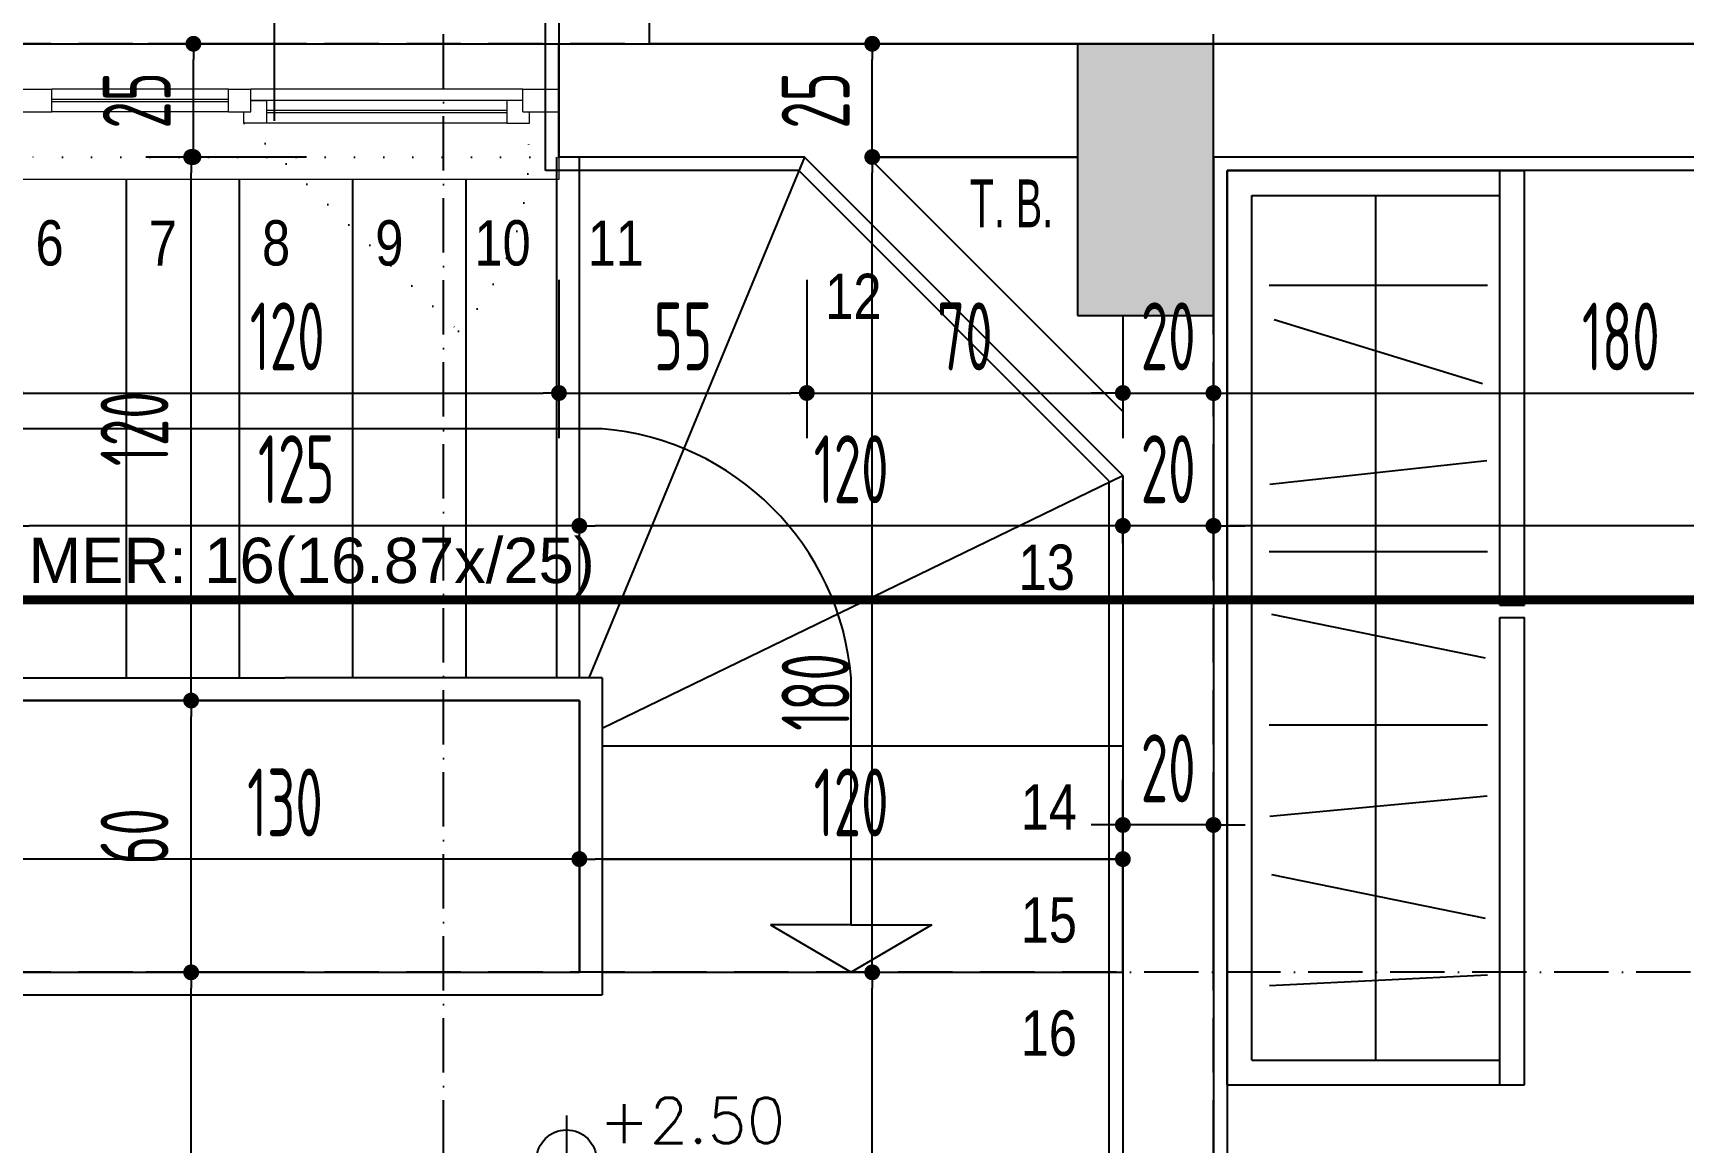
# Model space of a CAD drawing. Extents: x 41749 to 92598, y -24291 to 29432.
# Drawn here: x 56629.4 to 56993.9, y -22539 to -22294 of the extents above; entities that cross this region are included whole.
import ezdxf

# ---------------------------------------------------------------- set-up
doc = ezdxf.new("R2010")
doc.units = 0
doc.header["$MEASUREMENT"] = 0
doc.header["$PDMODE"] = 3
for name, pattern in [('ACAD_ISO10W100', [18, 12, -3, 0, -3]), ('DASHED', [0.75, 0.5, -0.25]), ('DOT', [6.35, 0, -6.35]), ('DUZ', [500, 500])]:
    doc.linetypes.add(name, pattern=pattern)
doc.layers.get('0').update_dxf_attribs({"linetype": 'CONTINUOUS'})
doc.layers.get('Defpoints').update_dxf_attribs({"linetype": 'CONTINUOUS'})
doc.layers.add('1-UYGULAMA', color=6, linetype='DUZ', lineweight=0)
doc.layers.add('KAPI-GOR', color=153, linetype='CONTINUOUS', lineweight=15)
for name, color, linetype in [('AKS', 10, 'CONTINUOUS'), ('DUVAR', 6, 'CONTINUOUS'), ('İÇ ÖLÇÜ', 95, 'CONTINUOUS'), ('KOLON', 5, 'CONTINUOUS'), ('MERBAS', 231, 'CONTINUOUS'), ('MERDIVEN', 3, 'CONTINUOUS'), ('OLCU', 3, 'CONTINUOUS'), ('P', 7, 'DOT'), ('SEMBOL', 21, 'CONTINUOUS'), ('SIVA', 7, 'CONTINUOUS'), ('tar', 12, 'CONTINUOUS'), ('TEFRIS', 12, 'CONTINUOUS'), ('YAZI', 7, 'CONTINUOUS')]:
    doc.layers.add(name, color=color, linetype=linetype)
doc.styles.add('KOT', font='ROMANS.SHX')
doc.styles.add('OLCU', font='isocpeur.ttf', dxfattribs={"width": 0.59})
doc.styles.add('POZ', font='arial.ttf', dxfattribs={"width": 0.8, "height": 12.5})
doc.dimstyles.new('OLCU3', dxfattribs={"dimscale": 0.5, "dimtxt": 30, "dimasz": 7, "dimexe": 20, "dimexo": 0, "dimgap": 10, "dimtad": 1, "dimdec": 4, "dimrnd": 0.5, "dimdsep": 46, "dimtxsty": 'OLCU', "dimblk1": 'DOT', "dimblk2": 'DOT', "dimsah": 1, "dimcen": 0.09, "dimclrt": 4, "dimadec": 0, "dimazin": 0, "dimtfac": 1, "dimtdec": 4, "dimtix": 1, "dimtmove": 2, "dimatfit": 3, "dimfxl": 0, "dimtolj": 1, "dimtzin": 0, "dimarcsym": 0})

# ---------------------------------------------------------------- blocks, each defined once
blk = doc.blocks.new('A$C6AC850BE')
at = {"layer": 'TEFRIS'}
for p, q in [((-0.4781, 0.2762), (0.2383, 0.2762)), ((-0.4781, -0.1798), (-0.4781, 0.2762)), ((0.2383, 0.2382), (0.2383, 0.2762)), ((0.2573, 0.2762), (0.9237, 0.2762)), ((0.2573, 0.2382), (0.2573, 0.2762)), ((0.9237, -0.1798), (0.9237, 0.2762)), ((-0.4781, 0.2382), (0.2383, 0.2382)), ((-0.4401, -0.1418), (-0.4401, 0.2382)), ((0.2573, 0.2382), (0.9237, 0.2382)), ((0.8857, -0.1418), (0.8857, 0.2382)), ((-0.3255, -0.1148), (-0.3094, 0.2194)), ((-0.1554, -0.1117), (-0.2222, 0.2161)), ((-0.0662, -0.1143), (-0.0351, 0.2188)), ((0.0739, -0.115), (0.0739, 0.2196)), ((0.2436, -0.1117), (0.1765, 0.2161)), ((0.3398, -0.115), (0.3398, 0.2196)), ((0.443, -0.1141), (0.4792, 0.2186)), ((0.6954, -0.1078), (0.5971, 0.212)), ((0.7482, -0.115), (0.7482, 0.2196)), ((-0.4401, 0.0482), (0.8857, 0.0482)), ((-0.4401, -0.1418), (0.8857, -0.1418)), ((-0.4781, -0.1798), (0.9237, -0.1798))]:
    blk.add_line(p, q, dxfattribs=at)
blk = doc.blocks.new('DOT')
at = {"color": 0, "linetype": 'ByBlock'}
blk.add_line((-0.5, 0), (-1, 0), dxfattribs=at)
at = {"color": 0, "linetype": 'ByBlock', "const_width": 0.5}
blk.add_lwpolyline([(-0.25, 0, 1), (0.25, 0, 1)], format="xyb", close=True, dxfattribs=at)
blk = doc.blocks.new('*D184')
at = {"layer": 'Defpoints', "color": 0, "transparency": 16777216}
for p in [(56625.56, -22296.34), (56745.56, -22314.35), (56745.56, -22373.44)]:
    blk.add_point(p, dxfattribs=at)
at = {"layer": 'İÇ ÖLÇÜ', "color": 0, "lineweight": -2, "transparency": 16777216}
for p, q in [((56625.56, -22348.44), (56625.56, -22383.44)), ((56745.56, -22348.44), (56745.56, -22383.44)), ((56629.06, -22373.44), (56742.06, -22373.44))]:
    blk.add_line(p, q, dxfattribs=at)
at = {"layer": 'İÇ ÖLÇÜ', "color": 0, "lineweight": -2, "transparency": 16777216, "xscale": 3.5, "yscale": 3.5, "zscale": 3.5, "rotation": 180}
blk.add_blockref('DOT', (56625.56, -22373.44), dxfattribs=at)
at = {"layer": 'İÇ ÖLÇÜ', "color": 0, "lineweight": -2, "transparency": 16777216, "xscale": 3.5, "yscale": 3.5, "zscale": 3.5}
blk.add_blockref('DOT', (56745.56, -22373.44), dxfattribs=at)
at = {"layer": 'İÇ ÖLÇÜ', "color": 4, "transparency": 16777216, "insert": (56685.56, -22360.94), "char_height": 15, "attachment_point": 5, "style": 'OLCU'}
blk.add_mtext('\\A1;120', dxfattribs=at)
blk = doc.blocks.new('*D185')
at = {"layer": 'Defpoints', "color": 0, "transparency": 16777216}
for p in [(56745.56, -22314.35), (56800.27, -22321.34), (56800.27, -22373.44)]:
    blk.add_point(p, dxfattribs=at)
at = {"layer": 'İÇ ÖLÇÜ', "color": 0, "lineweight": -2, "transparency": 16777216}
for p, q in [((56745.56, -22348.44), (56745.56, -22383.44)), ((56800.27, -22348.44), (56800.27, -22383.44)), ((56749.06, -22373.44), (56796.77, -22373.44))]:
    blk.add_line(p, q, dxfattribs=at)
at = {"layer": 'İÇ ÖLÇÜ', "color": 0, "lineweight": -2, "transparency": 16777216, "xscale": 3.5, "yscale": 3.5, "zscale": 3.5, "rotation": 180}
blk.add_blockref('DOT', (56745.56, -22373.44), dxfattribs=at)
at = {"layer": 'İÇ ÖLÇÜ', "color": 0, "lineweight": -2, "transparency": 16777216, "xscale": 3.5, "yscale": 3.5, "zscale": 3.5}
blk.add_blockref('DOT', (56800.27, -22373.44), dxfattribs=at)
at = {"layer": 'İÇ ÖLÇÜ', "color": 4, "transparency": 16777216, "insert": (56772.92, -22360.94), "char_height": 15, "attachment_point": 5, "style": 'OLCU'}
blk.add_mtext('\\A1;55', dxfattribs=at)
blk = doc.blocks.new('*D186')
at = {"layer": 'Defpoints', "color": 0, "transparency": 16777216}
for p in [(56800.27, -22321.34), (56870.06, -22366.92), (56870.06, -22373.44)]:
    blk.add_point(p, dxfattribs=at)
at = {"layer": 'İÇ ÖLÇÜ', "color": 0, "lineweight": -2, "transparency": 16777216}
for p, q in [((56800.27, -22348.44), (56800.27, -22383.44)), ((56870.06, -22366.92), (56870.06, -22383.44)), ((56803.77, -22373.44), (56866.56, -22373.44))]:
    blk.add_line(p, q, dxfattribs=at)
at = {"layer": 'İÇ ÖLÇÜ', "color": 0, "lineweight": -2, "transparency": 16777216, "xscale": 3.5, "yscale": 3.5, "zscale": 3.5, "rotation": 180}
blk.add_blockref('DOT', (56800.27, -22373.44), dxfattribs=at)
at = {"layer": 'İÇ ÖLÇÜ', "color": 0, "lineweight": -2, "transparency": 16777216, "xscale": 3.5, "yscale": 3.5, "zscale": 3.5}
blk.add_blockref('DOT', (56870.06, -22373.44), dxfattribs=at)
at = {"layer": 'İÇ ÖLÇÜ', "color": 4, "transparency": 16777216, "insert": (56835.17, -22360.94), "char_height": 15, "attachment_point": 5, "style": 'OLCU'}
blk.add_mtext('\\A1;70', dxfattribs=at)
blk = doc.blocks.new('*D187')
at = {"layer": 'Defpoints', "color": 0, "transparency": 16777216}
for p in [(56870.06, -22366.92), (56890.06, -22372.75), (56890.06, -22373.44)]:
    blk.add_point(p, dxfattribs=at)
at = {"layer": 'İÇ ÖLÇÜ', "color": 0, "lineweight": -2, "transparency": 16777216}
for p, q in [((56870.06, -22366.92), (56870.06, -22383.44)), ((56890.06, -22372.75), (56890.06, -22383.44)), ((56866.56, -22373.44), (56863.06, -22373.44)), ((56870.06, -22373.44), (56890.06, -22373.44)), ((56893.56, -22373.44), (56897.06, -22373.44))]:
    blk.add_line(p, q, dxfattribs=at)
at = {"layer": 'İÇ ÖLÇÜ', "color": 0, "lineweight": -2, "transparency": 16777216, "xscale": 3.5, "yscale": 3.5, "zscale": 3.5}
blk.add_blockref('DOT', (56870.06, -22373.44), dxfattribs=at)
at = {"layer": 'İÇ ÖLÇÜ', "color": 0, "lineweight": -2, "transparency": 16777216, "xscale": 3.5, "yscale": 3.5, "zscale": 3.5, "rotation": 180}
blk.add_blockref('DOT', (56890.06, -22373.44), dxfattribs=at)
at = {"layer": 'İÇ ÖLÇÜ', "color": 4, "transparency": 16777216, "insert": (56880.06, -22360.94), "char_height": 15, "attachment_point": 5, "style": 'OLCU'}
blk.add_mtext('\\A1;20', dxfattribs=at)
blk = doc.blocks.new('*D188')
at = {"layer": 'Defpoints', "color": 0, "transparency": 16777216}
for p in [(57069.91, -22326.37), (56890.06, -22372.75), (57069.91, -22373.47)]:
    blk.add_point(p, dxfattribs=at)
at = {"layer": 'İÇ ÖLÇÜ', "color": 0, "lineweight": -2, "transparency": 16777216}
for p, q in [((57069.91, -22348.47), (57069.91, -22383.47)), ((56890.06, -22372.75), (56890.06, -22383.47)), ((56893.56, -22373.47), (57066.41, -22373.47))]:
    blk.add_line(p, q, dxfattribs=at)
at = {"layer": 'İÇ ÖLÇÜ', "color": 0, "lineweight": -2, "transparency": 16777216, "xscale": 3.5, "yscale": 3.5, "zscale": 3.5, "rotation": 180}
blk.add_blockref('DOT', (56890.06, -22373.47), dxfattribs=at)
at = {"layer": 'İÇ ÖLÇÜ', "color": 0, "lineweight": -2, "transparency": 16777216, "xscale": 3.5, "yscale": 3.5, "zscale": 3.5}
blk.add_blockref('DOT', (57069.91, -22373.47), dxfattribs=at)
at = {"layer": 'İÇ ÖLÇÜ', "color": 4, "transparency": 16777216, "insert": (56979.99, -22360.97), "char_height": 15, "attachment_point": 5, "style": 'OLCU'}
blk.add_mtext('\\A1;180', dxfattribs=at)
blk = doc.blocks.new('*D193')
at = {"layer": 'Defpoints', "color": 0, "transparency": 16777216}
for p in [(57340.06, -22382.47), (56890.06, -22402.77), (56890.06, -22406.56)]:
    blk.add_point(p, dxfattribs=at)
at = {"layer": 'İÇ ÖLÇÜ', "color": 0, "lineweight": -2, "transparency": 16777216}
for p, q in [((57340.06, -22382.47), (57340.06, -22412.77)), ((56890.06, -22406.56), (56890.06, -22392.77)), ((57336.56, -22402.77), (56893.56, -22402.77))]:
    blk.add_line(p, q, dxfattribs=at)
at = {"layer": 'İÇ ÖLÇÜ', "color": 0, "lineweight": -2, "transparency": 16777216, "xscale": 3.5, "yscale": 3.5, "zscale": 3.5, "rotation": 180}
blk.add_blockref('DOT', (56890.06, -22402.77), dxfattribs=at)
at = {"layer": 'İÇ ÖLÇÜ', "color": 0, "lineweight": -2, "transparency": 16777216, "xscale": 3.5, "yscale": 3.5, "zscale": 3.5}
blk.add_blockref('DOT', (57340.06, -22402.77), dxfattribs=at)
at = {"layer": 'İÇ ÖLÇÜ', "color": 4, "transparency": 16777216, "insert": (57115.06, -22390.27), "char_height": 15, "attachment_point": 5, "style": 'OLCU'}
blk.add_mtext('\\A1;450', dxfattribs=at)
blk = doc.blocks.new('*D194')
at = {"layer": 'Defpoints', "color": 0, "transparency": 16777216}
for p in [(56870.06, -22402.77), (56870.06, -22406.56), (56890.06, -22406.56)]:
    blk.add_point(p, dxfattribs=at)
at = {"layer": 'İÇ ÖLÇÜ', "color": 0, "lineweight": -2, "transparency": 16777216}
for p, q in [((56870.06, -22406.56), (56870.06, -22392.77)), ((56890.06, -22406.56), (56890.06, -22392.77)), ((56866.56, -22402.77), (56863.06, -22402.77)), ((56890.06, -22402.77), (56870.06, -22402.77)), ((56893.56, -22402.77), (56897.06, -22402.77))]:
    blk.add_line(p, q, dxfattribs=at)
at = {"layer": 'İÇ ÖLÇÜ', "color": 0, "lineweight": -2, "transparency": 16777216, "xscale": 3.5, "yscale": 3.5, "zscale": 3.5}
blk.add_blockref('DOT', (56870.06, -22402.77), dxfattribs=at)
at = {"layer": 'İÇ ÖLÇÜ', "color": 0, "lineweight": -2, "transparency": 16777216, "xscale": 3.5, "yscale": 3.5, "zscale": 3.5, "rotation": 180}
blk.add_blockref('DOT', (56890.06, -22402.77), dxfattribs=at)
at = {"layer": 'İÇ ÖLÇÜ', "color": 4, "transparency": 16777216, "insert": (56880.06, -22390.27), "char_height": 15, "attachment_point": 5, "style": 'OLCU'}
blk.add_mtext('\\A1;20', dxfattribs=at)
blk = doc.blocks.new('*D195')
at = {"layer": 'Defpoints', "color": 0, "transparency": 16777216}
for p in [(56750.06, -22402.77), (56750.06, -22406.56), (56870.06, -22406.56)]:
    blk.add_point(p, dxfattribs=at)
at = {"layer": 'İÇ ÖLÇÜ', "color": 0, "lineweight": -2, "transparency": 16777216}
for p, q in [((56750.06, -22406.56), (56750.06, -22392.77)), ((56870.06, -22406.56), (56870.06, -22392.77)), ((56866.56, -22402.77), (56753.56, -22402.77))]:
    blk.add_line(p, q, dxfattribs=at)
at = {"layer": 'İÇ ÖLÇÜ', "color": 0, "lineweight": -2, "transparency": 16777216, "xscale": 3.5, "yscale": 3.5, "zscale": 3.5, "rotation": 180}
blk.add_blockref('DOT', (56750.06, -22402.77), dxfattribs=at)
at = {"layer": 'İÇ ÖLÇÜ', "color": 0, "lineweight": -2, "transparency": 16777216, "xscale": 3.5, "yscale": 3.5, "zscale": 3.5}
blk.add_blockref('DOT', (56870.06, -22402.77), dxfattribs=at)
at = {"layer": 'İÇ ÖLÇÜ', "color": 4, "transparency": 16777216, "insert": (56810.06, -22390.27), "char_height": 15, "attachment_point": 5, "style": 'OLCU'}
blk.add_mtext('\\A1;120', dxfattribs=at)
blk = doc.blocks.new('*D196')
at = {"layer": 'Defpoints', "color": 0, "transparency": 16777216}
for p in [(56625.06, -22402.77), (56625.06, -22406.56), (56750.06, -22406.56)]:
    blk.add_point(p, dxfattribs=at)
at = {"layer": 'İÇ ÖLÇÜ', "color": 0, "lineweight": -2, "transparency": 16777216}
for p, q in [((56625.06, -22406.56), (56625.06, -22392.77)), ((56750.06, -22406.56), (56750.06, -22392.77)), ((56746.56, -22402.77), (56628.56, -22402.77))]:
    blk.add_line(p, q, dxfattribs=at)
at = {"layer": 'İÇ ÖLÇÜ', "color": 0, "lineweight": -2, "transparency": 16777216, "xscale": 3.5, "yscale": 3.5, "zscale": 3.5, "rotation": 180}
blk.add_blockref('DOT', (56625.06, -22402.77), dxfattribs=at)
at = {"layer": 'İÇ ÖLÇÜ', "color": 0, "lineweight": -2, "transparency": 16777216, "xscale": 3.5, "yscale": 3.5, "zscale": 3.5}
blk.add_blockref('DOT', (56750.06, -22402.77), dxfattribs=at)
at = {"layer": 'İÇ ÖLÇÜ', "color": 4, "transparency": 16777216, "insert": (56687.56, -22390.27), "char_height": 15, "attachment_point": 5, "style": 'OLCU'}
blk.add_mtext('\\A1;125', dxfattribs=at)
blk = doc.blocks.new('*D205')
at = {"layer": 'Defpoints', "color": 0, "transparency": 16777216}
for p in [(56870.06, -22468.81), (56890.06, -22501.99), (56870.06, -22530.93)]:
    blk.add_point(p, dxfattribs=at)
at = {"layer": 'İÇ ÖLÇÜ', "color": 0, "lineweight": -2, "transparency": 16777216}
for p, q in [((56870.06, -22493.81), (56870.06, -22458.81)), ((56890.06, -22493.81), (56890.06, -22458.81)), ((56866.56, -22468.81), (56863.06, -22468.81)), ((56890.06, -22468.81), (56870.06, -22468.81)), ((56893.56, -22468.81), (56897.06, -22468.81))]:
    blk.add_line(p, q, dxfattribs=at)
at = {"layer": 'İÇ ÖLÇÜ', "color": 0, "lineweight": -2, "transparency": 16777216, "xscale": 3.5, "yscale": 3.5, "zscale": 3.5}
blk.add_blockref('DOT', (56870.06, -22468.81), dxfattribs=at)
at = {"layer": 'İÇ ÖLÇÜ', "color": 0, "lineweight": -2, "transparency": 16777216, "xscale": 3.5, "yscale": 3.5, "zscale": 3.5, "rotation": 180}
blk.add_blockref('DOT', (56890.06, -22468.81), dxfattribs=at)
at = {"layer": 'İÇ ÖLÇÜ', "color": 4, "transparency": 16777216, "insert": (56880.06, -22456.31), "char_height": 15, "attachment_point": 5, "style": 'OLCU'}
blk.add_mtext('\\A1;20', dxfattribs=at)
blk = doc.blocks.new('*D206')
at = {"layer": 'Defpoints', "color": 0, "transparency": 16777216}
for p in [(56750.06, -22476.34), (56750.06, -22489.56), (56870.06, -22538.46)]:
    blk.add_point(p, dxfattribs=at)
at = {"layer": 'İÇ ÖLÇÜ', "color": 0, "lineweight": -2, "transparency": 16777216}
for p, q in [((56750.06, -22489.56), (56750.06, -22466.34)), ((56870.06, -22501.34), (56870.06, -22466.34)), ((56866.56, -22476.34), (56753.56, -22476.34))]:
    blk.add_line(p, q, dxfattribs=at)
at = {"layer": 'İÇ ÖLÇÜ', "color": 0, "lineweight": -2, "transparency": 16777216, "xscale": 3.5, "yscale": 3.5, "zscale": 3.5, "rotation": 180}
blk.add_blockref('DOT', (56750.06, -22476.34), dxfattribs=at)
at = {"layer": 'İÇ ÖLÇÜ', "color": 0, "lineweight": -2, "transparency": 16777216, "xscale": 3.5, "yscale": 3.5, "zscale": 3.5}
blk.add_blockref('DOT', (56870.06, -22476.34), dxfattribs=at)
at = {"layer": 'İÇ ÖLÇÜ', "color": 4, "transparency": 16777216, "insert": (56810.06, -22463.84), "char_height": 15, "attachment_point": 5, "style": 'OLCU'}
blk.add_mtext('\\A1;120', dxfattribs=at)
blk = doc.blocks.new('*D207')
at = {"layer": 'Defpoints', "color": 0, "transparency": 16777216}
for p in [(56620.06, -22476.34), (56620.06, -22489.56), (56750.06, -22489.56)]:
    blk.add_point(p, dxfattribs=at)
at = {"layer": 'İÇ ÖLÇÜ', "color": 0, "lineweight": -2, "transparency": 16777216}
for p, q in [((56620.06, -22489.56), (56620.06, -22466.34)), ((56750.06, -22489.56), (56750.06, -22466.34)), ((56746.56, -22476.34), (56623.56, -22476.34))]:
    blk.add_line(p, q, dxfattribs=at)
at = {"layer": 'İÇ ÖLÇÜ', "color": 0, "lineweight": -2, "transparency": 16777216, "xscale": 3.5, "yscale": 3.5, "zscale": 3.5, "rotation": 180}
blk.add_blockref('DOT', (56620.06, -22476.34), dxfattribs=at)
at = {"layer": 'İÇ ÖLÇÜ', "color": 0, "lineweight": -2, "transparency": 16777216, "xscale": 3.5, "yscale": 3.5, "zscale": 3.5}
blk.add_blockref('DOT', (56750.06, -22476.34), dxfattribs=at)
at = {"layer": 'İÇ ÖLÇÜ', "color": 4, "transparency": 16777216, "insert": (56685.06, -22463.84), "char_height": 15, "attachment_point": 5, "style": 'OLCU'}
blk.add_mtext('\\A1;130', dxfattribs=at)
blk = doc.blocks.new('*D381')
at = {"layer": 'Defpoints', "color": 0, "transparency": 16777216}
for p in [(56664.35, -22501.34), (56698.9, -22501.34), (56733.29, -22621.34)]:
    blk.add_point(p, dxfattribs=at)
at = {"layer": 'İÇ ÖLÇÜ', "color": 0, "lineweight": -2, "transparency": 16777216}
for p, q in [((56689.35, -22501.34), (56654.35, -22501.34)), ((56664.35, -22617.84), (56664.35, -22504.84)), ((56689.35, -22621.34), (56654.35, -22621.34))]:
    blk.add_line(p, q, dxfattribs=at)
at = {"layer": 'İÇ ÖLÇÜ', "color": 0, "lineweight": -2, "transparency": 16777216, "xscale": 3.5, "yscale": 3.5, "zscale": 3.5}
for p, rotation in [((56664.35, -22501.34), 90), ((56664.35, -22621.34), 270)]:
    blk.add_blockref('DOT', p, dxfattribs=dict(at, rotation=rotation))
at = {"layer": 'İÇ ÖLÇÜ', "color": 4, "transparency": 16777216, "insert": (56651.85, -22561.34), "char_height": 15, "attachment_point": 5, "rotation": 90, "style": 'OLCU'}
blk.add_mtext('\\A1;120', dxfattribs=at)
blk = doc.blocks.new('*D382')
at = {"layer": 'Defpoints', "color": 0, "transparency": 16777216}
for p in [(56664.35, -22441.34), (56692.28, -22441.34), (56698.9, -22501.34)]:
    blk.add_point(p, dxfattribs=at)
at = {"layer": 'İÇ ÖLÇÜ', "color": 0, "lineweight": -2, "transparency": 16777216}
for p, q in [((56689.35, -22441.34), (56654.35, -22441.34)), ((56664.35, -22497.84), (56664.35, -22444.84)), ((56689.35, -22501.34), (56654.35, -22501.34))]:
    blk.add_line(p, q, dxfattribs=at)
at = {"layer": 'İÇ ÖLÇÜ', "color": 0, "lineweight": -2, "transparency": 16777216, "xscale": 3.5, "yscale": 3.5, "zscale": 3.5}
for p, rotation in [((56664.35, -22441.34), 90), ((56664.35, -22501.34), 270)]:
    blk.add_blockref('DOT', p, dxfattribs=dict(at, rotation=rotation))
at = {"layer": 'İÇ ÖLÇÜ', "color": 4, "transparency": 16777216, "insert": (56651.85, -22471.34), "char_height": 15, "attachment_point": 5, "rotation": 90, "style": 'OLCU'}
blk.add_mtext('\\A1;60', dxfattribs=at)
blk = doc.blocks.new('*D383')
at = {"layer": 'Defpoints', "color": 0, "transparency": 16777216}
for p in [(56664.35, -22321.34), (56759.65, -22321.34), (56692.28, -22441.34)]:
    blk.add_point(p, dxfattribs=at)
at = {"layer": 'İÇ ÖLÇÜ', "color": 0, "lineweight": -2, "transparency": 16777216}
for p, q in [((56689.35, -22321.34), (56654.35, -22321.34)), ((56664.35, -22437.84), (56664.35, -22324.84)), ((56689.35, -22441.34), (56654.35, -22441.34))]:
    blk.add_line(p, q, dxfattribs=at)
at = {"layer": 'İÇ ÖLÇÜ', "color": 0, "lineweight": -2, "transparency": 16777216, "xscale": 3.5, "yscale": 3.5, "zscale": 3.5}
for p, rotation in [((56664.35, -22321.34), 90), ((56664.35, -22441.34), 270)]:
    blk.add_blockref('DOT', p, dxfattribs=dict(at, rotation=rotation))
at = {"layer": 'İÇ ÖLÇÜ', "color": 4, "transparency": 16777216, "insert": (56651.85, -22381.34), "char_height": 15, "attachment_point": 5, "rotation": 90, "style": 'OLCU'}
blk.add_mtext('\\A1;120', dxfattribs=at)
blk = doc.blocks.new('*D384')
at = {"layer": 'Defpoints', "color": 0, "transparency": 16777216}
for p in [(56664.85, -22296.34), (56760.65, -22296.34), (56760.15, -22321.34)]:
    blk.add_point(p, dxfattribs=at)
at = {"layer": 'İÇ ÖLÇÜ', "color": 0, "lineweight": -2, "transparency": 16777216}
for p, q in [((56689.85, -22296.34), (56654.85, -22296.34)), ((56664.85, -22317.84), (56664.85, -22299.84)), ((56689.85, -22321.34), (56654.85, -22321.34))]:
    blk.add_line(p, q, dxfattribs=at)
at = {"layer": 'İÇ ÖLÇÜ', "color": 0, "lineweight": -2, "transparency": 16777216, "xscale": 3.5, "yscale": 3.5, "zscale": 3.5}
for p, rotation in [((56664.85, -22296.34), 90), ((56664.85, -22321.34), 270)]:
    blk.add_blockref('DOT', p, dxfattribs=dict(at, rotation=rotation))
at = {"layer": 'İÇ ÖLÇÜ', "color": 4, "transparency": 16777216, "insert": (56652.35, -22308.84), "char_height": 15, "attachment_point": 5, "rotation": 90, "style": 'OLCU'}
blk.add_mtext('\\A1;25', dxfattribs=at)
blk = doc.blocks.new('*D391')
at = {"layer": 'Defpoints', "color": 0, "transparency": 16777216}
for p in [(56779.35, -22501.34), (56814.72, -22501.34), (56809.95, -22621.34)]:
    blk.add_point(p, dxfattribs=at)
at = {"layer": 'İÇ ÖLÇÜ', "color": 0, "lineweight": -2, "transparency": 16777216}
for p, q in [((56789.72, -22501.34), (56824.72, -22501.34)), ((56814.72, -22617.84), (56814.72, -22504.84)), ((56809.95, -22621.34), (56824.72, -22621.34))]:
    blk.add_line(p, q, dxfattribs=at)
at = {"layer": 'İÇ ÖLÇÜ', "color": 0, "lineweight": -2, "transparency": 16777216, "xscale": 3.5, "yscale": 3.5, "zscale": 3.5}
for p, rotation in [((56814.72, -22501.34), 90), ((56814.72, -22621.34), 270)]:
    blk.add_blockref('DOT', p, dxfattribs=dict(at, rotation=rotation))
at = {"layer": 'İÇ ÖLÇÜ', "color": 4, "transparency": 16777216, "insert": (56802.22, -22561.34), "char_height": 15, "attachment_point": 5, "rotation": 90, "style": 'OLCU'}
blk.add_mtext('\\A1;120', dxfattribs=at)
blk = doc.blocks.new('*D392')
at = {"layer": 'Defpoints', "color": 0, "transparency": 16777216}
for p in [(56813.91, -22321.34), (56814.72, -22321.34), (56779.35, -22501.34)]:
    blk.add_point(p, dxfattribs=at)
at = {"layer": 'İÇ ÖLÇÜ', "color": 0, "lineweight": -2, "transparency": 16777216}
for p, q in [((56813.91, -22321.34), (56824.72, -22321.34)), ((56814.72, -22497.84), (56814.72, -22324.84)), ((56789.72, -22501.34), (56824.72, -22501.34))]:
    blk.add_line(p, q, dxfattribs=at)
at = {"layer": 'İÇ ÖLÇÜ', "color": 0, "lineweight": -2, "transparency": 16777216, "xscale": 3.5, "yscale": 3.5, "zscale": 3.5}
for p, rotation in [((56814.72, -22321.34), 90), ((56814.72, -22501.34), 270)]:
    blk.add_blockref('DOT', p, dxfattribs=dict(at, rotation=rotation))
at = {"layer": 'İÇ ÖLÇÜ', "color": 4, "transparency": 16777216, "insert": (56802.22, -22439.44), "char_height": 15, "attachment_point": 5, "rotation": 90, "style": 'OLCU'}
blk.add_mtext('\\A1;180', dxfattribs=at)
blk = doc.blocks.new('*D393')
at = {"layer": 'Defpoints', "color": 0, "transparency": 16777216}
for p in [(56813.91, -22296.34), (56814.72, -22296.34), (56813.91, -22321.34)]:
    blk.add_point(p, dxfattribs=at)
at = {"layer": 'İÇ ÖLÇÜ', "color": 0, "lineweight": -2, "transparency": 16777216}
for p, q in [((56813.91, -22296.34), (56824.72, -22296.34)), ((56814.72, -22317.84), (56814.72, -22299.84)), ((56813.91, -22321.34), (56824.72, -22321.34))]:
    blk.add_line(p, q, dxfattribs=at)
at = {"layer": 'İÇ ÖLÇÜ', "color": 0, "lineweight": -2, "transparency": 16777216, "xscale": 3.5, "yscale": 3.5, "zscale": 3.5}
for p, rotation in [((56814.72, -22296.34), 90), ((56814.72, -22321.34), 270)]:
    blk.add_blockref('DOT', p, dxfattribs=dict(at, rotation=rotation))
at = {"layer": 'İÇ ÖLÇÜ', "color": 4, "transparency": 16777216, "insert": (56802.22, -22308.84), "char_height": 15, "attachment_point": 5, "rotation": 90, "style": 'OLCU'}
blk.add_mtext('\\A1;25', dxfattribs=at)
blk = doc.blocks.new('*D550')
at = {"layer": 'Defpoints', "color": 0, "transparency": 16777216}
for p in [(55765.06, -22108.06), (55765.06, -22333.07), (57385.06, -22541.34)]:
    blk.add_point(p, dxfattribs=at)
at = {"layer": 'OLCU', "color": 0, "lineweight": -2, "transparency": 16777216}
for p, q in [((55765.06, -22133.06), (55765.06, -22098.06)), ((57385.06, -22133.06), (57385.06, -22098.06)), ((57381.56, -22108.06), (55768.56, -22108.06))]:
    blk.add_line(p, q, dxfattribs=at)
at = {"layer": 'OLCU', "color": 0, "lineweight": -2, "transparency": 16777216, "xscale": 3.5, "yscale": 3.5, "zscale": 3.5, "rotation": 180}
blk.add_blockref('DOT', (55765.06, -22108.06), dxfattribs=at)
at = {"layer": 'OLCU', "color": 0, "lineweight": -2, "transparency": 16777216, "xscale": 3.5, "yscale": 3.5, "zscale": 3.5}
blk.add_blockref('DOT', (57385.06, -22108.06), dxfattribs=at)
at = {"layer": 'OLCU', "color": 4, "transparency": 16777216, "insert": (56575.06, -22095.56), "char_height": 15, "attachment_point": 5, "style": 'OLCU'}
blk.add_mtext('\\A1;1620', dxfattribs=at)
blk = doc.blocks.new('*D554')
at = {"layer": 'Defpoints', "color": 0, "transparency": 16777216}
for p in [(57365.06, -22078.06), (57365.06, -22381.34), (55525.06, -22676.34)]:
    blk.add_point(p, dxfattribs=at)
at = {"layer": 'OLCU', "color": 0, "lineweight": -2, "transparency": 16777216}
for p, q in [((55525.06, -22103.06), (55525.06, -22068.06)), ((57365.06, -22103.06), (57365.06, -22068.06)), ((55528.56, -22078.06), (57361.56, -22078.06))]:
    blk.add_line(p, q, dxfattribs=at)
at = {"layer": 'OLCU', "color": 0, "lineweight": -2, "transparency": 16777216, "xscale": 3.5, "yscale": 3.5, "zscale": 3.5, "rotation": 180}
blk.add_blockref('DOT', (55525.06, -22078.06), dxfattribs=at)
at = {"layer": 'OLCU', "color": 0, "lineweight": -2, "transparency": 16777216, "xscale": 3.5, "yscale": 3.5, "zscale": 3.5}
blk.add_blockref('DOT', (57365.06, -22078.06), dxfattribs=at)
at = {"layer": 'OLCU', "color": 4, "transparency": 16777216, "insert": (56445.06, -22065.56), "char_height": 15, "attachment_point": 5, "style": 'OLCU'}
blk.add_mtext('\\A1;1840', dxfattribs=at)
blk = doc.blocks.new('KOTBLK04')
for p, q in [((0, 0.49), (0, -0.49)), ((-0.49, 0), (2.51, 0))]:
    blk.add_line(p, q)
blk.add_circle((0, 0), 0.33)
at = {"color": 7, "style": 'KOT'}
blk.add_attdef('TEMIZ', (0.359, 0.185), '', height=1, dxfattribs=at)

msp = doc.modelspace()

# ---------------------------------------------------------------- hatches: boundary and pattern name
at = {"layer": 'tar'}
h = msp.add_hatch(dxfattribs=at)
h.set_pattern_fill('ANSI33', color=256, scale=40, style=0)
h.set_pattern_definition([(45, (2867.526, 0), (-7.0710678, 7.0710678), []), (45, (2874.597, 0), (-7.0710678, 7.0710678), [5, -2.5])])
h.paths.add_polyline_path([(55795.06272, -22296.33978), (55765.06272, -22296.33978), (55765.06272, -22356.33978), (55795.06272, -22356.33978)])
h.paths.add_polyline_path([(56320.06272, -22296.33978), (56310.06272, -22296.33978), (56300.06272, -22296.33978), (56300.06272, -22501.33978), (56320.06272, -22501.33978)])
h.paths.add_polyline_path([(56500.06272, -22296.33978), (56490.06272, -22296.33978), (56480.06272, -22296.33978), (56480.06272, -22501.33978), (56500.06272, -22501.33978)])
h.paths.add_polyline_path([(56890.06272, -22296.33978), (56860.06272, -22296.33978), (56860.06272, -22356.33978), (56890.06272, -22356.33978)])
h.paths.add_polyline_path([(57268.9142, -22296.33978), (57209.9142, -22296.33978), (57209.9142, -22326.33978), (57268.9142, -22326.33978)])
h.paths.add_polyline_path([(55795.06272, -22581.33978), (55765.06272, -22581.33978), (55765.06272, -22641.33978), (55795.06272, -22641.33978)])
h.paths.add_polyline_path([(56540.06272, -22611.33978), (56480.06272, -22611.33978), (56480.06272, -22641.33978), (56540.06272, -22641.33978)])
h.paths.add_polyline_path([(56890.06272, -22611.33978), (56830.06272, -22611.33978), (56830.06272, -22641.33978), (56890.06272, -22641.33978)])
h.paths.add_polyline_path([(55795.06272, -23081.33978), (55735.06272, -23081.33978), (55735.06272, -23111.33978), (55795.06272, -23111.33978)])
h.paths.add_polyline_path([(56220.06272, -23156.33973), (56190.06272, -23156.33973), (56190.06272, -23216.33973), (56220.06272, -23216.33973)])
h.paths.add_polyline_path([(56720.06272, -23156.33973), (56690.06272, -23156.33973), (56690.06272, -23216.33973), (56720.06272, -23216.33973)])
h.paths.add_polyline_path([(57268.9142, -23081.33978), (57208.9142, -23081.33978), (57208.9142, -23111.33978), (57268.9142, -23111.33978)])

# ---------------------------------------------------------------- linework, layer by layer
at = {"layer": '1-UYGULAMA'}
for p, q in [((56755.06272, -22321.33978), (56799.76835, -22321.33978)), ((56799.76835, -22321.33978), (56759.65082, -22321.33978))]:
    msp.add_line(p, q, dxfattribs=at)
at = {"layer": 'AKS', "linetype": 'ACAD_ISO10W100'}
for p, q in [((56720.06272, -23591.33978), (56720.06272, -21978.06351)), ((56890.06272, -23591.33978), (56890.06272, -21978.06351)), ((57665.06272, -22296.33978), (55245.06272, -22296.33978)), ((57665.06272, -22501.33978), (55245.06272, -22501.33978))]:
    msp.add_line(p, q, dxfattribs=at)
at = {"layer": 'Defpoints'}
msp.add_lwpolyline([(55765.06272, -22296.33978), (57365.06272, -22296.33978), (57365.06272, -23111.33978), (57345.06272, -23111.33978), (57345.06272, -23261.33978), (56965.06272, -23261.33978), (56965.06272, -23216.33984), (55945.10744, -23216.3398), (55945.10744, -23261.33978), (55565.06272, -23261.33978), (55565.06272, -23111.33978), (55545.06272, -23111.33978), (55545.06272, -22616.33978), (55765.06272, -22616.33978), (55765.06272, -22296.33978)], close=True, dxfattribs=at)
at = {"layer": 'DUVAR'}
for p, q in [((56745.56272, -22276.33978), (56745.56272, -22321.33978)), ((56765.56272, -22296.33978), (56765.56272, -22276.33978)), ((56745.56272, -22321.33978), (56745.56272, -22296.33978)), ((56745.56272, -22296.33978), (56745.56272, -22321.33978)), ((56745.56272, -22321.33978), (56745.56272, -22296.33978)), ((56745.56272, -22321.33978), (56745.56272, -22296.33978)), ((56745.56272, -22296.33978), (56745.56272, -22321.33978)), ((56745.56272, -22296.33978), (56745.56272, -22321.33978)), ((56860.06272, -22296.33978), (56765.56272, -22296.33978)), ((56860.06272, -22296.33978), (56765.56272, -22296.33978)), ((57049.91375, -22296.36977), (56890.06272, -22296.33978)), ((57049.91375, -22296.33978), (56890.06272, -22296.33978)), ((56799.76835, -22321.33978), (56745.56272, -22321.33978)), ((56799.76835, -22321.33978), (56745.56272, -22321.33978)), ((56799.76835, -22321.33978), (56745.56272, -22321.33978)), ((56870.06272, -22391.63416), (56799.76835, -22321.33978)), ((56860.06272, -22321.33978), (56813.91048, -22321.33978)), ((56860.06272, -22321.33978), (56813.91048, -22321.33978)), ((56860.06272, -22321.33978), (56813.91048, -22321.33978)), ((56813.91048, -22321.33978), (56860.06272, -22321.33978)), ((56870.06272, -22377.49202), (56813.91048, -22321.33978)), ((56860.06272, -22321.33978), (56813.91048, -22321.33978)), ((57069.91375, -22321.33978), (56890.06272, -22321.33978)), ((56890.06272, -22321.33978), (56890.06272, -22611.33978)), ((56870.06272, -22356.33978), (56870.06272, -22377.49202)), ((56890.06272, -22356.33978), (56890.06272, -22611.33978)), ((56870.06272, -22391.63416), (56870.06272, -22611.33978)), ((56870.06272, -22391.63416), (56870.06272, -22611.33978))]:
    msp.add_line(p, q, dxfattribs=at)
at = {"layer": 'KAPI-GOR'}
for p, q in [((56625.56272, -22306.33978), (56633.56272, -22306.33978)), ((56633.56272, -22306.26194), (56672.62343, -22306.26194)), ((56633.56272, -22311.33978), (56633.56272, -22306.33978)), ((56672.62343, -22306.33978), (56677.50201, -22306.33978)), ((56672.62343, -22311.33978), (56672.62343, -22306.33978)), ((56677.50201, -22311.33978), (56677.50201, -22306.33978)), ((56737.56272, -22306.33978), (56677.50201, -22306.33978)), ((56737.56272, -22311.33978), (56737.56272, -22306.33978)), ((56737.56272, -22306.33978), (56745.56272, -22306.33978)), ((56633.56272, -22308.58978), (56672.62343, -22308.58978)), ((56633.56272, -22309.08978), (56672.62343, -22309.08978)), ((56677.50201, -22308.83978), (56681.00201, -22308.83978)), ((56681.00201, -22308.83978), (56677.50201, -22308.83978)), ((56677.50201, -22311.33978), (56677.50201, -22308.83978)), ((56681.00201, -22308.83978), (56681.00201, -22313.83978)), ((56734.06272, -22308.83978), (56681.00201, -22308.83978)), ((56734.06272, -22308.83978), (56734.06272, -22313.83978)), ((56737.56272, -22308.83978), (56734.06272, -22308.83978)), ((56625.56272, -22311.33978), (56633.56272, -22311.33978)), ((56633.56272, -22311.26194), (56672.62343, -22311.26194)), ((56672.62343, -22311.33978), (56677.50201, -22311.33978)), ((56676.00201, -22313.83978), (56676.00201, -22311.33978)), ((56681.00201, -22313.83978), (56676.00201, -22313.83978)), ((56681.00201, -22313.83978), (56676.00201, -22313.83978)), ((56734.06272, -22311.08978), (56681.00201, -22311.08978)), ((56734.06272, -22311.58978), (56681.00201, -22311.58978)), ((56734.06272, -22313.83978), (56681.00201, -22313.83978)), ((56734.06272, -22313.83978), (56739.06272, -22313.83978)), ((56737.56272, -22311.33978), (56745.56272, -22311.33978)), ((56739.06272, -22313.83978), (56739.06272, -22311.33978))]:
    msp.add_line(p, q, dxfattribs=at)
msp.add_lwpolyline([(56745.56272, -22321.33978), (56745.56272, -22326.33978), (56625.56272, -22326.33978), (56625.56272, -22323.83978), (56625.56272, -22321.33978)], dxfattribs=at)
at = {"layer": 'KOLON'}
for p, q in [((56890.06272, -22296.33978), (56860.06272, -22296.33978)), ((56860.06272, -22296.33978), (56860.06272, -22356.33978)), ((56890.06272, -22296.33978), (56870.06272, -22296.33978)), ((56870.06272, -22296.33978), (56890.06272, -22296.33978)), ((56890.06272, -22356.33978), (56890.06272, -22296.33978)), ((56890.06272, -22356.33978), (56890.06272, -22296.33978)), ((56860.06272, -22356.33978), (56890.06272, -22356.33978))]:
    msp.add_line(p, q, dxfattribs=at)
at = {"layer": 'MERBAS', "linetype": 'DASHED', "ltscale": 40, "const_width": 2}
msp.add_lwpolyline([(55470.80326, -22419.08917), (57488.35717, -22419.08917)], dxfattribs=at)
at = {"layer": 'MERDIVEN'}
for p, q in [((56745.06272, -22436.33978), (56745.06272, -22321.33978)), ((56750.06272, -22436.33978), (56750.06272, -22321.33978)), ((56799.76835, -22321.33978), (56752.18237, -22436.33978)), ((56650.06272, -22436.33978), (56650.06272, -22326.33978)), ((56675.06272, -22436.33978), (56675.06272, -22326.33978)), ((56700.06272, -22436.33978), (56700.06272, -22326.33978)), ((56725.06272, -22436.33978), (56725.06272, -22326.33978)), ((56755.06272, -22447.4668), (56870.06272, -22391.63416)), ((56615.06272, -22436.33978), (56685.06272, -22436.33978)), ((56755.06272, -22436.33978), (56685.06272, -22436.33978)), ((56755.06272, -22436.33978), (56755.06272, -22506.33978)), ((56620.06272, -22441.33978), (56750.06272, -22441.33978)), ((56750.06272, -22441.33978), (56750.06272, -22501.33978)), ((56755.06272, -22451.33978), (56870.06272, -22451.33978)), ((56755.06272, -22451.33978), (56870.06272, -22451.33978)), ((56755.06272, -22476.33978), (56870.06272, -22476.33978)), ((56810.06272, -22490.84452), (56792.25672, -22490.84452)), ((56792.25672, -22490.84452), (56810.06272, -22501.33978)), ((56810.06272, -22490.84452), (56827.86872, -22490.84452)), ((56827.86872, -22490.84452), (56810.06272, -22501.33978)), ((56620.06272, -22501.33978), (56750.06272, -22501.33978)), ((56755.06272, -22501.33978), (56870.06272, -22501.33978)), ((56615.06272, -22506.33978), (56755.06272, -22506.33978))]:
    msp.add_line(p, q, dxfattribs=at)
for points in [[(56755.06272, -22381.33978), (56615.06272, -22381.33978)], [(56810.06272, -22490.84452), (56810.06272, -22436.33978)]]:
    msp.add_lwpolyline(points, dxfattribs=at)
msp.add_lwpolyline([(56750.06272, -22441.33978), (56620.06272, -22441.33978), (56620.06272, -22501.33978), (56750.06272, -22501.33978)], close=True, dxfattribs=at)
msp.add_arc((56750.06272, -22441.33978), 60.20797, 4.7636418, 85.2363591, dxfattribs=at)
at = {"layer": 'P'}
for p, q in [((56745.56272, -22296.33978), (56625.56272, -22296.33978)), ((56676.04686, -22313.83978), (56723.35107, -22359.78617)), ((56745.56272, -22321.33978), (56625.56272, -22321.33978))]:
    msp.add_line(p, q, dxfattribs=at)
msp.add_lwpolyline([(55545.06326, -22296.33978), (57365.06326, -22296.33978), (57365.06326, -22966.09965), (57199.40506, -23216.33978), (55945.10783, -23216.33978), (55545.06326, -23161.85974)], close=True, dxfattribs=at)
msp.add_arc((56680.87715, -22320.23288), 58.03875, 317.039186, 6.3240899, dxfattribs=at)
at = {"layer": 'SIVA'}
for p, q in [((56742.56272, -22324.33978), (56742.56272, -22273.33978)), ((56870.06272, -22377.49202), (56813.91048, -22321.33978)), ((56813.91048, -22321.33978), (56860.06272, -22321.33978)), ((56870.06272, -22377.49202), (56813.91048, -22321.33978)), ((56813.91048, -22321.33978), (56860.06272, -22321.33978)), ((56860.06272, -22321.33978), (56860.06272, -22356.33978)), ((56860.06272, -22321.33978), (56860.06272, -22356.33978)), ((56798.52571, -22324.33978), (56742.56272, -22324.33978)), ((56867.06272, -22392.8768), (56798.52571, -22324.33978)), ((57072.91375, -22324.33978), (56893.06272, -22324.33978)), ((56893.06272, -22324.33978), (56893.06272, -22356.33978)), ((56860.06272, -22356.33978), (56870.06272, -22356.33978)), ((56860.06272, -22356.33978), (56870.06272, -22356.33978)), ((56870.06272, -22356.33978), (56870.06272, -22377.49202)), ((56870.06272, -22356.33978), (56870.06272, -22377.49202)), ((56893.06272, -22356.33978), (56893.06272, -22611.33978)), ((56867.06272, -22608.33978), (56867.06272, -22392.8768))]:
    msp.add_line(p, q, dxfattribs=at)
at = {"layer": 'YAZI'}
msp.add_line((56682.74004, -22313.37741), (56682.74004, -22263.32574), dxfattribs=at)

# ---------------------------------------------------------------- block references
at = {"layer": 'SEMBOL'}
ref = msp.add_blockref('KOTBLK04', (56747.22719, -22542.72635), dxfattribs=dict(at, xscale=20, yscale=20, zscale=20))
ref.add_attrib('TEMIZ', '+2.50', (56754.41052, -22539.03511), dxfattribs={"color": 54, "height": 10, "style": 'KOT'})
at = {"layer": 'TEFRIS', "xscale": -144, "yscale": 144, "zscale": 144, "rotation": 269.9999999999914}
msp.add_blockref('A$C6AC850BE', (56918.95016, -22457.35209), dxfattribs=at)

# ---------------------------------------------------------------- texts
at = {"layer": 'YAZI', "style": 'POZ'}
msp.add_text('MER: 16(16.87x/25)', height=10, dxfattribs=at).set_placement((56628.46359, -22415.40115))
at = {"layer": 'YAZI', "insert": (56845.46976, -22331.57417), "char_height": 10.56, "width": 183.750336, "attachment_point": 5, "rotation": 0, "style": 'OLCU'}
msp.add_mtext('{\\fArial|b0|i0|c162|p34;T. B.}', dxfattribs=at)
at = {"layer": 'YAZI', "char_height": 10, "width": 33.9177331, "attachment_point": 5, "style": 'POZ'}
for s, insert in [('6', (56633.10385, -22340.36386)), ('7', (56658.10385, -22340.36386)), ('8', (56683.10385, -22340.36386)), ('9', (56708.10385, -22340.36386)), ('10', (56733.10385, -22340.36386)), ('11', (56758.10385, -22340.36386)), ('12', (56810.5527, -22352.10727)), ('13', (56853.25032, -22411.97475)), ('14', (56853.7088, -22464.83315)), ('15', (56853.7088, -22489.83315)), ('16', (56853.7088, -22514.83315))]:
    msp.add_mtext(s, dxfattribs=dict(at, insert=insert))

# ---------------------------------------------------------------- dimensions: what is measured, and where the dimension line sits
at = {"layer": 'İÇ ÖLÇÜ'}
for base, p1, p2, picture, middle in [((56664.84593, -22296.33978), (56760.15082, -22321.33978), (56760.65082, -22296.33978), '*D384', (56652.34593, -22308.83978)), ((56814.71846, -22296.33978), (56813.91048, -22321.33978), (56813.91048, -22296.33978), '*D393', (56802.21846, -22308.83978)), ((56664.34593, -22321.33978), (56692.28141, -22441.33978), (56759.65082, -22321.33978), '*D383', (56651.84593, -22381.33978)), ((56664.34593, -22441.33978), (56698.90305, -22501.33978), (56692.28141, -22441.33978), '*D382', (56651.84593, -22471.33978)), ((56664.34593, -22501.33978), (56733.29111, -22621.33978), (56698.90305, -22501.33978), '*D381', (56651.84593, -22561.33978)), ((56814.71846, -22501.33978), (56809.94582, -22621.33978), (56779.3513, -22501.33978), '*D391', (56802.21846, -22561.33978))]:
    dim = msp.add_linear_dim(base=base, p1=p1, p2=p2, angle=90, dimstyle='OLCU3', dxfattribs=at)
    dim.commit()
    dim.dimension.update_dxf_attribs({"geometry": picture, "text_midpoint": middle})
for base, p1, p2, picture, middle in [((56745.56272, -22373.44046), (56625.56272, -22296.33978), (56745.56272, -22314.35364), '*D184', (56685.56272, -22360.94046)), ((56870.06272, -22373.44046), (56800.26835, -22321.33978), (56870.06272, -22366.9159), '*D186', (56835.16553, -22360.94046)), ((57069.91375, -22373.47045), (56890.06272, -22372.7499), (57069.91375, -22326.36977), '*D188', (56979.98823, -22360.97045)), ((56890.06272, -22373.44046), (56870.06272, -22366.9159), (56890.06272, -22372.7499), '*D187', (56880.06272, -22360.94046)), ((56625.06272, -22402.7737), (56750.06272, -22406.55705), (56625.06272, -22406.55705), '*D196', (56687.56272, -22390.2737)), ((56750.06272, -22402.7737), (56870.06272, -22406.55705), (56750.06272, -22406.55705), '*D195', (56810.06272, -22390.2737)), ((56870.06272, -22402.7737), (56890.06272, -22406.55705), (56870.06272, -22406.55705), '*D194', (56880.06272, -22390.2737)), ((56890.06272, -22402.7737), (57340.06272, -22382.47052), (56890.06272, -22406.55705), '*D193', (57115.06272, -22390.2737)), ((56870.06272, -22468.8084), (56890.06272, -22501.99278), (56870.06272, -22530.92775), '*D205', (56880.06272, -22456.3084)), ((56620.06272, -22476.33978), (56750.06272, -22489.564), (56620.06272, -22489.564), '*D207', (56685.06272, -22463.83978)), ((56750.06272, -22476.33978), (56870.06272, -22538.45913), (56750.06272, -22489.564), '*D206', (56810.06272, -22463.83978))]:
    dim = msp.add_linear_dim(base=base, p1=p1, p2=p2, dimstyle='OLCU3', dxfattribs=at)
    dim.commit()
    dim.dimension.update_dxf_attribs({"geometry": picture, "text_midpoint": middle})
dim = msp.add_linear_dim(base=(56800.26835, -22373.44046), p1=(56745.56272, -22314.35364), p2=(56800.26835, -22321.33978), text='55', dimstyle='OLCU3', dxfattribs=at)
dim.commit()
dim.dimension.update_dxf_attribs({"geometry": '*D185', "text_midpoint": (56772.91553, -22360.94046)})
dim = msp.add_linear_dim(base=(56814.71846, -22321.33978), p1=(56779.3513, -22501.33978), p2=(56813.91048, -22321.33978), angle=90, dimstyle='OLCU3', dxfattribs=at)
dim.commit()
dim.dimension.update_dxf_attribs({"geometry": '*D392', "text_midpoint": (56802.21846, -22439.4414), "dimtype": 160})
at = {"layer": 'OLCU'}
for base, p1, p2, picture, middle in [((57365.06272, -22078.06351), (55525.06272, -22676.33978), (57365.06272, -22381.33978), '*D554', (56445.06272, -22065.56351)), ((55765.06272, -22108.06351), (57385.06272, -22541.33978), (55765.06272, -22333.06558), '*D550', (56575.06272, -22095.56351))]:
    dim = msp.add_linear_dim(base=base, p1=p1, p2=p2, dimstyle='OLCU3', dxfattribs=at)
    dim.commit()
    dim.dimension.update_dxf_attribs({"geometry": picture, "text_midpoint": middle})

doc.saveas('drawing.dxf')
